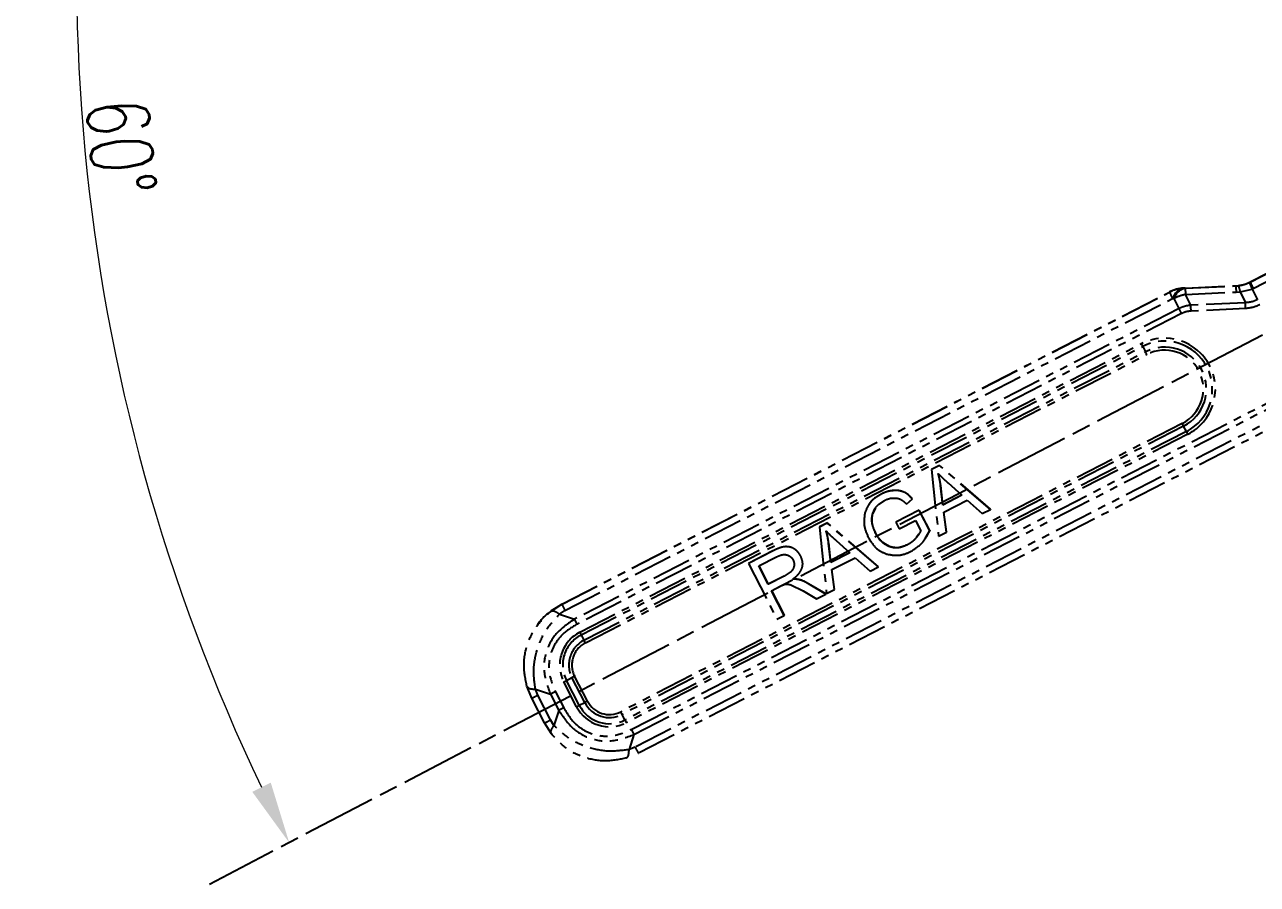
# Model space of a CAD drawing. Header units: millimetres. Extents: x 2003 to 4439, y 563 to 2285.
# Drawn here: x 3880.1 to 4078.9, y 1129.9 to 1268.5 of the extents above; entities that cross this region are included whole.
import ezdxf

# ---------------------------------------------------------------- set-up
doc = ezdxf.new("R2010")
doc.units = ezdxf.units.MM
doc.linetypes.add('AM_ISO08W050', pattern=[18, 12, -1.5, 3, -1.5])
doc.linetypes.add('PHANTOM', pattern=[12.7, 6.35, -1.27, 1.27, -1.27, 1.27, -1.27])
doc.layers.add('AM_7', color=4, linetype='AM_ISO08W050', lineweight=25)
doc.layers.add('标注', color=3, linetype='Continuous', lineweight=13)
doc.styles.add('SLDTEXTSTYLE1', font='txt.shx', dxfattribs={"width": 0.7, "bigfont": 'gbcbig.shx'})
doc.dimstyles.new('SLDDIMSTYLE12$2', dxfattribs={"dimtxt": 12, "dimasz": 10, "dimexe": 0, "dimexo": 0.0625, "dimgap": 0.875, "dimtad": 1, "dimdec": 1, "dimlfac": 1.8, "dimrnd": 1e-09, "dimzin": 12, "dimdsep": 46, "dimtxsty": 'SLDTEXTSTYLE1', "dimcen": 0.09, "dimdle": 8.16, "dimclrd": 3, "dimclre": 3, "dimadec": 0, "dimazin": 3, "dimtfac": 1, "dimtdec": 1, "dimtofl": 0, "dimtmove": 0, "dimatfit": 3, "dimfxl": 0, "dimfrac": 2, "dimtolj": 1, "dimlwd": 5, "dimlwe": 5, "dimarcsym": 0})

# ---------------------------------------------------------------- blocks, each defined once
blk = doc.blocks.new('*D59')
at = {"layer": 'Defpoints', "color": 0, "transparency": 16777216}
for p in [(3887.25, 1368.27), (3888.67, 1287.2), (4191.52, 1276.63), (4191.52, 1276.63), (3909.91, 1129.86)]:
    blk.add_point(p, dxfattribs=at)
at = {"layer": '标注', "color": 3, "linetype": 'Continuous', "lineweight": 5, "transparency": 16777216}
blk.add_arc((4191.52, 1276.63), 303.03, 165.1292, 205.6373, dxfattribs=at)
at = {"layer": '标注', "color": 3, "transparency": 16777216}
for points in [[(3897.03, 1354.86), (3900.24, 1353.95), (3901.36, 1364.02)], [(3919.81, 1146.26), (3916.83, 1144.77), (3922.79, 1136.57)]]:
    blk.add_solid(points, dxfattribs=at)
at = {"layer": '标注', "color": 0, "transparency": 16777216, "insert": (3895.67, 1248.75), "char_height": 10, "attachment_point": 5, "rotation": 275.3833, "style": 'SLDTEXTSTYLE1'}
blk.add_mtext('\\A1;60%%D', dxfattribs=at)

msp = doc.modelspace()

# ---------------------------------------------------------------- linework, layer by layer
at = {"color": 7, "linetype": 'PHANTOM', "lineweight": 25}
for p, q in [((4077.792, 1226.971), (4087.596, 1232.005)), ((4077.81, 1226.996), (4087.613, 1232.03)), ((4078.287, 1225.942), (4088.09, 1230.976)), ((4077.81, 1226.997), (4077.707, 1226.945)), ((4077.708, 1226.945), (4077.81, 1226.996)), ((4077.792, 1226.971), (4077.81, 1226.996)), ((3966.771, 1175.023), (4064.769, 1225.342)), ((3966.788, 1175.047), (4064.786, 1225.367)), ((4064.769, 1225.342), (4064.786, 1225.367)), ((4067.315, 1225.994), (4067.064, 1225.981)), ((4067.072, 1225.957), (4067.089, 1225.982)), ((4067.072, 1225.957), (4067.32, 1225.968)), ((4067.089, 1225.982), (4067.339, 1225.995)), ((4067.32, 1225.968), (4075.489, 1226.355)), ((4067.339, 1225.995), (4075.508, 1226.383)), ((4067.349, 1224.963), (4075.517, 1225.35)), ((4068.216, 1223.224), (4067.349, 1224.963)), ((4075.489, 1226.355), (4075.508, 1226.383)), ((4075.508, 1226.383), (4075.823, 1226.406)), ((4075.517, 1225.35), (4076.148, 1225.398)), ((4076.148, 1225.398), (4078.083, 1225.84)), ((4076.148, 1225.398), (4077.024, 1223.642)), ((4078.083, 1225.84), (4078.287, 1225.942)), ((4078.083, 1225.84), (4078.943, 1224.115)), ((3967.266, 1173.994), (4065.263, 1224.313)), ((4065.263, 1224.313), (4065.512, 1224.324)), ((4066.325, 1222.695), (4065.512, 1224.324)), ((4077.024, 1223.642), (4068.216, 1223.224)), ((4066.325, 1222.695), (3968.824, 1172.63)), ((4066.733, 1221.89), (3969.233, 1171.826)), ((4077.066, 1222.709), (4068.257, 1222.292)), ((3969.655, 1170.511), (4060.222, 1217.015)), ((3969.879, 1170.08), (4060.446, 1216.584)), ((3970.334, 1169.227), (4060.901, 1215.732)), ((3970.558, 1168.796), (4061.125, 1215.301)), ((3977.969, 1154.813), (4096.039, 1215.439)), ((4060.446, 1216.584), (4060.901, 1215.732)), ((3978.383, 1154.016), (4096.452, 1214.643)), ((4097.341, 1212.963), (3978.572, 1151.977)), ((4097.874, 1211.99), (3979.105, 1151.005)), ((4066.836, 1204.179), (3976.27, 1157.675)), ((4067.057, 1203.743), (3976.491, 1157.239)), ((4067.492, 1202.863), (4067.057, 1203.743)), ((4067.492, 1202.863), (3976.926, 1156.358)), ((4067.713, 1202.427), (3977.147, 1155.923)), ((4027.649, 1197.395), (4026.373, 1196.74)), ((4027.662, 1197.414), (4026.386, 1196.759)), ((4027.662, 1197.414), (4027.649, 1197.395)), ((4035.9, 1190.313), (4027.649, 1197.395)), ((4035.913, 1190.331), (4027.662, 1197.414)), ((4026.386, 1196.759), (4026.373, 1196.74)), ((4026.373, 1196.74), (4027.535, 1186.017)), ((4021.013, 1193.364), (4021, 1193.346)), ((4027.875, 1194.175), (4027.862, 1194.156)), ((4028.221, 1191.022), (4027.862, 1194.156)), ((4028.234, 1191.041), (4027.875, 1194.175)), ((4029.051, 1194.574), (4031.261, 1192.584)), ((4016.257, 1191.095), (4016.244, 1191.076)), ((4018.287, 1192.786), (4018.274, 1192.767)), ((4022.378, 1191.147), (4023.299, 1191.998)), ((4023.312, 1192.017), (4023.299, 1191.998)), ((4031.261, 1192.584), (4028.221, 1191.022)), ((4028.234, 1191.041), (4028.221, 1191.022)), ((4031.253, 1192.591), (4028.234, 1191.041)), ((4028.38, 1189.885), (4032.117, 1191.804)), ((4032.117, 1191.804), (4034.563, 1189.626)), ((4016.901, 1189.591), (4016.888, 1189.572)), ((4016.901, 1189.591), (4017.427, 1190.511)), ((4024.402, 1190.18), (4020.616, 1188.236)), ((4024.415, 1190.199), (4020.629, 1188.255)), ((4024.415, 1190.199), (4024.402, 1190.18)), ((4026.104, 1186.865), (4024.402, 1190.18)), ((4026.117, 1186.884), (4024.415, 1190.199)), ((4028.787, 1186.66), (4028.38, 1189.885)), ((4028.8, 1186.679), (4028.395, 1189.893)), ((4034.563, 1189.626), (4035.9, 1190.313)), ((4035.913, 1190.331), (4035.9, 1190.313)), ((4009.582, 1188.118), (4008.306, 1187.463)), ((4008.319, 1187.482), (4008.306, 1187.463)), ((4008.306, 1187.463), (4009.468, 1176.74)), ((4009.595, 1188.137), (4008.319, 1187.482)), ((4009.595, 1188.137), (4009.582, 1188.118)), ((4017.833, 1181.036), (4009.582, 1188.118)), ((4017.846, 1181.054), (4009.595, 1188.137)), ((4020.629, 1188.255), (4020.616, 1188.236)), ((4020.616, 1188.236), (4021.156, 1187.186)), ((4021.156, 1187.186), (4023.781, 1188.534)), ((4023.781, 1188.534), (4024.64, 1186.861)), ((4010.984, 1185.297), (4013.194, 1183.307)), ((4017.376, 1186.523), (4017.363, 1186.504)), ((4023.983, 1185.826), (4023.97, 1185.807)), ((4024.339, 1186.313), (4023.983, 1185.826)), ((4025.35, 1185.626), (4026.117, 1186.884)), ((4025.389, 1185.575), (4025.402, 1185.594)), ((4026.117, 1186.884), (4026.104, 1186.865)), ((4027.535, 1186.017), (4028.787, 1186.66)), ((4028.8, 1186.679), (4028.787, 1186.66)), ((4000.817, 1183.61), (3996.854, 1181.575)), ((4000.83, 1183.629), (3996.867, 1181.594)), ((4000.83, 1183.629), (4000.817, 1183.61)), ((4002.306, 1184.24), (4002.293, 1184.221)), ((4009.808, 1184.897), (4009.795, 1184.879)), ((4010.154, 1181.745), (4009.795, 1184.879)), ((4010.167, 1181.764), (4009.808, 1184.897)), ((4013.194, 1183.307), (4010.154, 1181.745)), ((4013.186, 1183.314), (4010.167, 1181.764)), ((4019.612, 1184.313), (4019.599, 1184.294)), ((4022.529, 1184.616), (4022.516, 1184.598)), ((3996.867, 1181.594), (3996.854, 1181.575)), ((3996.854, 1181.575), (4001.454, 1172.618)), ((3998.544, 1181.2), (4001.371, 1182.652)), ((4000.064, 1178.239), (3998.544, 1181.2)), ((4000.077, 1178.258), (3998.562, 1181.209)), ((4010.167, 1181.764), (4010.154, 1181.745)), ((4010.313, 1180.608), (4014.05, 1182.527)), ((4014.05, 1182.527), (4016.496, 1180.349)), ((4017.846, 1181.054), (4017.833, 1181.036)), ((4002.617, 1179.549), (4000.064, 1178.239)), ((4002.63, 1179.568), (4000.077, 1178.258)), ((4003.762, 1180.311), (4002.617, 1179.549)), ((4002.63, 1179.568), (4002.617, 1179.549)), ((4005.154, 1180.176), (4005.167, 1180.195)), ((4010.72, 1177.383), (4010.313, 1180.608)), ((4010.733, 1177.402), (4010.328, 1180.616)), ((4016.496, 1180.349), (4017.833, 1181.036)), ((4000.077, 1178.258), (4000.064, 1178.239)), ((4000.594, 1177.207), (4001.974, 1177.916)), ((4002.639, 1173.226), (4000.594, 1177.207)), ((4002.652, 1173.245), (4000.612, 1177.216)), ((4001.974, 1177.916), (4002.779, 1178.24)), ((4003.687, 1178.153), (4005.709, 1177.164)), ((4005.709, 1177.164), (4007.853, 1175.903)), ((4006.539, 1178.327), (4006.526, 1178.308)), ((4009.343, 1176.668), (4006.526, 1178.308)), ((4009.356, 1176.687), (4006.539, 1178.327)), ((4009.468, 1176.74), (4010.72, 1177.383)), ((4010.733, 1177.402), (4010.72, 1177.383)), ((4007.853, 1175.903), (4009.343, 1176.668)), ((4009.356, 1176.687), (4009.343, 1176.668)), ((3965.024, 1173.911), (3966.771, 1175.022)), ((3966.788, 1175.047), (3965.043, 1173.938)), ((3966.391, 1173.437), (3967.266, 1173.994)), ((3966.391, 1173.437), (3968.824, 1172.63)), ((3966.788, 1175.047), (3966.771, 1175.022)), ((4001.454, 1172.618), (4002.639, 1173.226)), ((4002.652, 1173.245), (4002.639, 1173.226)), ((3962.678, 1171.445), (3962.655, 1171.411)), ((3969.879, 1170.08), (3970.334, 1169.227)), ((3967.516, 1162.726), (3968.392, 1163.185)), ((3970.448, 1159.182), (3968.392, 1163.185)), ((3970.883, 1159.407), (3968.827, 1163.409)), ((3961.902, 1159.876), (3961.13, 1161.794)), ((3962.497, 1161.32), (3964.93, 1160.513)), ((3962.884, 1160.362), (3962.497, 1161.32)), ((3969.136, 1158.498), (3967.081, 1162.501)), ((3969.571, 1158.723), (3967.516, 1162.726)), ((3963.958, 1155.873), (3961.902, 1159.876)), ((3964.939, 1156.359), (3962.884, 1160.362)), ((3964.93, 1160.513), (3966.266, 1157.911)), ((3965.728, 1160.921), (3967.064, 1158.319)), ((3969.571, 1158.723), (3970.448, 1159.182)), ((3966.266, 1157.911), (3965.494, 1155.485)), ((3976.926, 1156.358), (3976.491, 1157.239)), ((3965.067, 1154.127), (3963.958, 1155.873)), ((3965.494, 1155.485), (3964.939, 1156.359)), ((3978.383, 1154.016), (3977.611, 1151.59)), ((3978.572, 1151.977), (3977.611, 1151.59))]:
    msp.add_line(p, q, dxfattribs=at)
for centre, radius, start, end in [((4092.694, 1233.498), 16.269, 203.65317, 207.67445), ((4067.338, 1220.339), 5.625, 92.71551, 117.17948), ((4079.671, 1231.869), 16.269, 203.65323, 207.67441), ((4067.355, 1220.364), 5.625, 92.71551, 117.17948), ((4067.567, 1223.596), 2.413, 101.84245, 162.69532), ((4067.816, 1223.606), 2.413, 101.84237, 162.69509), ((4068.688, 1218.156), 6.938, 101.13017, 117.24213), ((4087.328, 1226.025), 20.008, 180.16327, 183.04177), ((4095.496, 1226.412), 20.007, 180.16315, 183.04177), ((4063.967, 1209.721), 8.2, 297.1833, 117.18084), ((4092.713, 1233.64), 36.497, 207.09803, 207.86067), ((4063.969, 1209.723), 7.713, 297.18322, 117.18092), ((4063.979, 1209.737), 6.738, 297.18337, 117.18077), ((4028.634, 1198.675), 36.497, 27.09803, 27.86067), ((4063.98, 1209.74), 6.251, 297.18339, 117.18075), ((4033.819, 1187.164), 37.143, 26.50967, 27.26321), ((4100.728, 1219.44), 37.141, 206.50963, 207.26319), ((3972.373, 1165.219), 5.949, 117.18001, 207.18331), ((3972.374, 1165.221), 5.462, 117.18001, 207.18331), ((3972.384, 1165.235), 4.488, 117.18001, 207.18331), ((4002.145, 1187.135), 36.496, 207.09805, 207.86068), ((3938.067, 1152.171), 36.498, 27.09803, 27.86065), ((3972.386, 1165.237), 4.001, 117.18001, 207.18331), ((4000.736, 1101.152), 69.958, 117.13686, 117.53788), ((3935.173, 1224.754), 69.954, 297.13687, 297.5379), ((4002.792, 1097.149), 69.958, 117.13686, 117.53788), ((3974.44, 1161.232), 4.488, 207.18159, 297.17841), ((3974.442, 1161.234), 4.001, 207.1814, 297.1785), ((3937.229, 1220.751), 69.954, 297.13687, 297.5379), ((3974.429, 1161.216), 5.95, 207.18167, 297.17837), ((3974.431, 1161.218), 5.463, 207.18159, 297.1784), ((3943.253, 1140.661), 37.142, 26.50966, 27.2632), ((4010.163, 1172.937), 37.142, 206.50966, 207.26321)]:
    msp.add_arc(centre, radius, start, end, dxfattribs=at)
for points, knots in [([(4075.805, 1226.379), (4076.135, 1226.429), (4076.785, 1226.526), (4077.392, 1226.79), (4077.691, 1226.92)], [0, 0, 0, 0, 0.5083155, 1, 1, 1, 1]), ([(4075.823, 1226.406), (4076.153, 1226.455), (4076.801, 1226.551), (4077.409, 1226.815), (4077.708, 1226.945)], [0, 0, 0, 0, 0.50800634, 1, 1, 1, 1]), ([(4077.691, 1226.92), (4077.71, 1226.929), (4077.744, 1226.946), (4077.777, 1226.963), (4077.792, 1226.971)], [0, 0, 0, 0, 0.5601455, 1, 1, 1, 1]), ([(4077.691, 1226.92), (4077.694, 1226.862), (4077.702, 1226.747), (4077.956, 1226.142), (4078.083, 1225.84)], [0, 0, 0, 0, 0.5, 1, 1, 1, 1]), ([(4075.489, 1226.355), (4075.548, 1226.358), (4075.654, 1226.364), (4075.758, 1226.375), (4075.805, 1226.379)], [0, 0, 0, 0, 0.5576718, 1, 1, 1, 1]), ([(4075.805, 1226.379), (4075.852, 1226.336), (4075.948, 1226.248), (4076.081, 1225.681), (4076.148, 1225.398)], [0, 0, 0, 0, 0.5008043, 1, 1, 1, 1]), ([(4068.216, 1223.224), (4067.884, 1223.182), (4067.227, 1223.101), (4066.623, 1222.829), (4066.325, 1222.695)], [0, 0, 0, 0, 0.50495342, 1, 1, 1, 1]), ([(4078.943, 1224.115), (4078.642, 1223.984), (4078.03, 1223.715), (4077.363, 1223.666), (4077.024, 1223.642)], [0, 0, 0, 0, 0.4914989, 1, 1, 1, 1]), ([(4079.352, 1223.311), (4078.994, 1223.152), (4078.265, 1222.828), (4077.471, 1222.749), (4077.066, 1222.709)], [0, 0, 0, 0, 0.4902935, 1, 1, 1, 1]), ([(4068.257, 1222.292), (4067.956, 1222.26), (4067.426, 1222.204), (4066.942, 1221.985), (4066.733, 1221.89)], [0, 0, 0, 0, 0.56777287, 1, 1, 1, 1]), ([(4027.454, 1196.107), (4027.707, 1195.85), (4028.226, 1195.324), (4028.772, 1194.828), (4029.051, 1194.574)], [0, 0, 0, 0, 0.4886908, 1, 1, 1, 1]), ([(4027.862, 1194.156), (4027.809, 1194.513), (4027.713, 1195.171), (4027.535, 1195.813), (4027.454, 1196.107)], [0, 0, 0, 0, 0.54195929, 1, 1, 1, 1]), ([(4027.875, 1194.175), (4027.822, 1194.532), (4027.726, 1195.19), (4027.548, 1195.832), (4027.467, 1196.126)], [0, 0, 0, 0, 0.5419593, 1, 1, 1, 1]), ([(4021, 1193.346), (4020.493, 1193.348), (4019.541, 1193.352), (4018.678, 1192.953), (4018.274, 1192.767)], [0, 0, 0, 0, 0.5318982, 1, 1, 1, 1]), ([(4021.013, 1193.364), (4020.506, 1193.367), (4019.554, 1193.371), (4018.691, 1192.972), (4018.287, 1192.786)], [0, 0, 0, 0, 0.53189815, 1, 1, 1, 1]), ([(4023.299, 1191.998), (4022.924, 1192.389), (4022.279, 1193.062), (4021.377, 1193.262), (4021, 1193.346)], [0, 0, 0, 0, 0.5814657, 1, 1, 1, 1]), ([(4023.312, 1192.017), (4022.937, 1192.408), (4022.292, 1193.081), (4021.39, 1193.281), (4021.013, 1193.364)], [0, 0, 0, 0, 0.5814657, 1, 1, 1, 1]), ([(4018.274, 1192.767), (4017.908, 1192.555), (4017.212, 1192.153), (4016.201, 1191.185), (4015.849, 1190.29), (4015.639, 1189.755)], [0, 0, 0, 0, 0.308178, 0.5862676, 1, 1, 1, 1]), ([(4018.287, 1192.786), (4017.927, 1192.57), (4017.243, 1192.16), (4016.527, 1191.574), (4016.331, 1191.151), (4016.297, 1191.076)], [0, 0, 0, 0, 0.4764978, 0.9064737, 1, 1, 1, 1]), ([(4016.888, 1189.572), (4016.966, 1189.799), (4017.122, 1190.251), (4017.704, 1191.082), (4018.357, 1191.487), (4018.804, 1191.766)], [0, 0, 0, 0, 0.2394886, 0.4785859, 1, 1, 1, 1]), ([(4018.804, 1191.766), (4019.108, 1191.9), (4019.702, 1192.163), (4020.35, 1192.152), (4020.666, 1192.146)], [0, 0, 0, 0, 0.512975, 1, 1, 1, 1]), ([(4020.666, 1192.146), (4020.82, 1192.12), (4021.133, 1192.068), (4021.755, 1191.779), (4022.123, 1191.405), (4022.378, 1191.147)], [0, 0, 0, 0, 0.23103556, 0.46846759, 1, 1, 1, 1]), ([(4015.639, 1189.755), (4015.543, 1189.017), (4015.364, 1187.646), (4015.926, 1186.388), (4016.185, 1185.807)], [0, 0, 0, 0, 0.5381648, 1, 1, 1, 1]), ([(4017.363, 1186.504), (4017.136, 1187.027), (4016.809, 1187.782), (4016.74, 1188.852), (4016.839, 1189.335), (4016.888, 1189.572)], [0, 0, 0, 0, 0.5344662, 0.7714045, 1, 1, 1, 1]), ([(4017.376, 1186.523), (4017.114, 1187.109), (4016.674, 1188.098), (4016.835, 1189.159), (4016.901, 1189.591)], [0, 0, 0, 0, 0.5921782, 1, 1, 1, 1]), ([(4009.387, 1186.83), (4009.64, 1186.573), (4010.159, 1186.047), (4010.705, 1185.551), (4010.984, 1185.297)], [0, 0, 0, 0, 0.4886907, 1, 1, 1, 1]), ([(4009.795, 1184.879), (4009.742, 1185.236), (4009.646, 1185.894), (4009.468, 1186.536), (4009.387, 1186.83)], [0, 0, 0, 0, 0.5419592, 1, 1, 1, 1]), ([(4009.808, 1184.897), (4009.755, 1185.254), (4009.659, 1185.913), (4009.481, 1186.555), (4009.4, 1186.849)], [0, 0, 0, 0, 0.5419592, 1, 1, 1, 1]), ([(4016.185, 1185.807), (4016.61, 1185.113), (4017.342, 1183.915), (4018.614, 1183.351), (4019.148, 1183.113)], [0, 0, 0, 0, 0.5794862, 1, 1, 1, 1]), ([(4019.599, 1184.294), (4019.377, 1184.393), (4018.924, 1184.596), (4018.088, 1185.289), (4017.66, 1186.006), (4017.363, 1186.504)], [0, 0, 0, 0, 0.2264152, 0.4626215, 1, 1, 1, 1]), ([(4019.612, 1184.313), (4019.116, 1184.589), (4018.164, 1185.12), (4017.631, 1186.068), (4017.376, 1186.523)], [0, 0, 0, 0, 0.520635, 1, 1, 1, 1]), ([(4023.97, 1185.807), (4023.76, 1185.565), (4023.342, 1185.081), (4022.79, 1184.758), (4022.516, 1184.598)], [0, 0, 0, 0, 0.5020846, 1, 1, 1, 1]), ([(4023.983, 1185.826), (4023.746, 1185.556), (4023.324, 1185.075), (4022.771, 1184.756), (4022.529, 1184.616)], [0, 0, 0, 0, 0.5618251, 1, 1, 1, 1]), ([(4023.11, 1183.56), (4023.806, 1184.022), (4025.089, 1184.873), (4025.786, 1186.239), (4026.104, 1186.865)], [0, 0, 0, 0, 0.5424178, 1, 1, 1, 1]), ([(4024.64, 1186.861), (4024.577, 1186.725), (4024.401, 1186.345), (4024.138, 1186.017), (4023.97, 1185.807)], [0, 0, 0, 0, 0.3598376, 1, 1, 1, 1]), ([(4002.293, 1184.221), (4002.045, 1184.14), (4001.538, 1183.973), (4001.061, 1183.733), (4000.817, 1183.61)], [0, 0, 0, 0, 0.4889255, 1, 1, 1, 1]), ([(4002.306, 1184.24), (4002.058, 1184.159), (4001.551, 1183.992), (4001.074, 1183.752), (4000.83, 1183.629)], [0, 0, 0, 0, 0.4889255, 1, 1, 1, 1]), ([(4001.371, 1182.652), (4001.668, 1182.787), (4002.098, 1182.983), (4002.702, 1183.062), (4002.97, 1183.002), (4003.095, 1182.974)], [0, 0, 0, 0, 0.5431864, 0.7867589, 1, 1, 1, 1]), ([(4003.4, 1184.27), (4003.193, 1184.292), (4002.82, 1184.332), (4002.455, 1184.255), (4002.293, 1184.221)], [0, 0, 0, 0, 0.5575462, 1, 1, 1, 1]), ([(4004.459, 1183.79), (4004.272, 1183.919), (4003.948, 1184.145), (4003.564, 1184.233), (4003.4, 1184.27)], [0, 0, 0, 0, 0.5738958, 1, 1, 1, 1]), ([(4005.271, 1182.81), (4005.147, 1183.02), (4004.927, 1183.39), (4004.601, 1183.669), (4004.459, 1183.79)], [0, 0, 0, 0, 0.5655054, 1, 1, 1, 1]), ([(4019.148, 1183.113), (4019.885, 1182.981), (4021.256, 1182.736), (4022.524, 1183.3), (4023.11, 1183.56)], [0, 0, 0, 0, 0.53725916, 1, 1, 1, 1]), ([(4022.516, 1184.598), (4022.022, 1184.391), (4021.305, 1184.091), (4020.284, 1184.092), (4019.826, 1184.227), (4019.599, 1184.294)], [0, 0, 0, 0, 0.5264104, 0.7642346, 1, 1, 1, 1]), ([(4022.529, 1184.616), (4021.973, 1184.379), (4021.021, 1183.973), (4020.026, 1184.213), (4019.612, 1184.313)], [0, 0, 0, 0, 0.5837878, 1, 1, 1, 1]), ([(4003.095, 1182.974), (4003.296, 1182.887), (4003.593, 1182.758), (4003.894, 1182.449), (4003.999, 1182.268), (4004.053, 1182.177)], [0, 0, 0, 0, 0.508701, 0.7517829, 1, 1, 1, 1]), ([(4004.208, 1181.184), (4004.167, 1181.021), (4004.087, 1180.695), (4003.87, 1180.439), (4003.762, 1180.311)], [0, 0, 0, 0, 0.50112496, 1, 1, 1, 1]), ([(4004.006, 1179.067), (4004.267, 1179.268), (4004.749, 1179.64), (4005.29, 1180.319), (4005.609, 1181.08), (4005.636, 1181.959), (4005.397, 1182.517), (4005.271, 1182.81)], [0, 0, 0, 0, 0.2248507, 0.4169148, 0.5876668, 0.7832367, 1, 1, 1, 1]), ([(4004.053, 1182.177), (4004.12, 1182.018), (4004.254, 1181.699), (4004.223, 1181.356), (4004.208, 1181.184)], [0, 0, 0, 0, 0.5017512, 1, 1, 1, 1]), ([(4006.526, 1178.308), (4006.028, 1178.584), (4005.236, 1179.022), (4004.339, 1179.055), (4004.006, 1179.067)], [0, 0, 0, 0, 0.628575, 1, 1, 1, 1]), ([(4006.539, 1178.327), (4006.041, 1178.603), (4005.249, 1179.041), (4004.352, 1179.074), (4004.019, 1179.086)], [0, 0, 0, 0, 0.628575, 1, 1, 1, 1]), ([(4002.779, 1178.24), (4002.906, 1178.251), (4003.213, 1178.276), (4003.512, 1178.198), (4003.687, 1178.153)], [0, 0, 0, 0, 0.4142729, 1, 1, 1, 1]), ([(3961.13, 1161.794), (3960.9, 1162.903), (3960.442, 1165.113), (3961.052, 1168.499), (3962.529, 1171.608), (3964.19, 1173.141), (3965.024, 1173.911)], [0, 0, 0, 0, 0.2509207, 0.5000162, 0.7490448, 1, 1, 1, 1]), ([(3962.497, 1161.32), (3962.349, 1162.401), (3962.055, 1164.554), (3962.732, 1167.916), (3964.142, 1171.049), (3965.64, 1172.639), (3966.391, 1173.437)], [0, 0, 0, 0, 0.2509209, 0.5000162, 0.7490448, 1, 1, 1, 1]), ([(3965.043, 1173.938), (3964.133, 1173.222), (3963.205, 1172.492), (3962.696, 1171.459), (3962.686, 1171.44)], [0, 0, 0, 0, 0.9811751, 1, 1, 1, 1]), ([(3965.024, 1173.911), (3965.172, 1173.954), (3965.468, 1174.041), (3966.083, 1173.638), (3966.391, 1173.437)], [0, 0, 0, 0, 0.5000005, 1, 1, 1, 1]), ([(3968.824, 1172.63), (3967.756, 1171.91), (3965.777, 1170.575), (3964.078, 1167.455), (3963.654, 1163.939), (3964.484, 1161.711), (3964.93, 1160.513)], [0, 0, 0, 0, 0.2702915, 0.5008839, 0.7316205, 1, 1, 1, 1]), ([(3969.233, 1171.826), (3968.463, 1171.36), (3967.031, 1170.494), (3965.525, 1168.59), (3964.67, 1166.361), (3964.587, 1163.659), (3965.328, 1161.88), (3965.728, 1160.921)], [0, 0, 0, 0, 0.2085412, 0.3881399, 0.5544367, 0.759769, 1, 1, 1, 1]), ([(3961.13, 1161.794), (3961.22, 1161.662), (3961.402, 1161.397), (3962.13, 1161.346), (3962.497, 1161.32)], [0, 0, 0, 0, 0.49686735, 1, 1, 1, 1]), ([(3966.266, 1157.911), (3966.986, 1156.842), (3968.321, 1154.862), (3971.443, 1153.163), (3974.959, 1152.741), (3977.186, 1153.571), (3978.383, 1154.016)], [0, 0, 0, 0, 0.2705363, 0.5011773, 0.7319034, 1, 1, 1, 1]), ([(3967.064, 1158.319), (3967.53, 1157.549), (3968.397, 1156.115), (3970.302, 1154.61), (3972.533, 1153.755), (3975.233, 1153.673), (3977.011, 1154.414), (3977.969, 1154.813)], [0, 0, 0, 0, 0.20872371, 0.38836947, 0.55468562, 0.75997191, 1, 1, 1, 1]), ([(3965.067, 1154.127), (3965.015, 1154.273), (3964.911, 1154.565), (3965.3, 1155.178), (3965.494, 1155.485)], [0, 0, 0, 0, 0.50000085, 1, 1, 1, 1]), ([(3977.611, 1151.59), (3976.526, 1151.441), (3974.363, 1151.145), (3970.997, 1151.822), (3967.868, 1153.233), (3966.287, 1154.733), (3965.494, 1155.485)], [0, 0, 0, 0, 0.2509467, 0.4999847, 0.7490684, 1, 1, 1, 1]), ([(3977.185, 1150.231), (3976.074, 1150.001), (3973.86, 1149.543), (3970.473, 1150.153), (3967.365, 1151.63), (3965.835, 1153.292), (3965.067, 1154.127)], [0, 0, 0, 0, 0.2509467, 0.4999848, 0.7490685, 1, 1, 1, 1]), ([(3977.185, 1150.232), (3977.308, 1150.32), (3977.556, 1150.499), (3977.592, 1151.225), (3977.611, 1151.59)], [0, 0, 0, 0, 0.4968674, 1, 1, 1, 1])]:
    msp.add_open_spline(points, degree=3, knots=knots, dxfattribs=at)
for points in [[(4068.257, 1222.292), (4068.253, 1222.383), (4068.244, 1222.565), (4068.233, 1222.822), (4068.223, 1223.052), (4068.218, 1223.167), (4068.216, 1223.224)], [(4077.066, 1222.709), (4077.061, 1222.8), (4077.053, 1222.983), (4077.041, 1223.24), (4077.031, 1223.47), (4077.027, 1223.584), (4077.024, 1223.642)], [(4066.733, 1221.89), (4066.693, 1221.968), (4066.614, 1222.123), (4066.502, 1222.342), (4066.401, 1222.541), (4066.35, 1222.644), (4066.325, 1222.695)], [(3966.771, 1175.023), (3966.791, 1174.972), (3966.83, 1174.872), (3967.121, 1174.286), (3967.266, 1173.994)], [(3969.233, 1171.826), (3969.193, 1171.903), (3969.114, 1172.058), (3969.002, 1172.278), (3968.901, 1172.477), (3968.85, 1172.579), (3968.824, 1172.63)], [(3961.902, 1159.876), (3961.944, 1159.894), (3962.027, 1159.93), (3962.598, 1160.218), (3962.884, 1160.362)], [(3965.728, 1160.921), (3965.65, 1160.881), (3965.496, 1160.802), (3965.277, 1160.69), (3965.08, 1160.59), (3964.98, 1160.539), (3964.93, 1160.513)], [(3967.064, 1158.319), (3966.987, 1158.279), (3966.832, 1158.2), (3966.614, 1158.088), (3966.416, 1157.988), (3966.316, 1157.937), (3966.266, 1157.911)], [(3963.958, 1155.873), (3963.999, 1155.891), (3964.082, 1155.927), (3964.654, 1156.215), (3964.939, 1156.359)], [(3977.969, 1154.813), (3978.009, 1154.736), (3978.089, 1154.581), (3978.202, 1154.363), (3978.304, 1154.166), (3978.357, 1154.066), (3978.383, 1154.016)], [(3978.572, 1151.977), (3978.723, 1151.693), (3979.025, 1151.124), (3979.078, 1151.044), (3979.105, 1151.005)]]:
    msp.add_open_spline(points, degree=3, dxfattribs=at)
at = {"layer": 'AM_7'}
msp.add_line((4191.518, 1276.631), (3909.905, 1129.856), dxfattribs=at)

# ---------------------------------------------------------------- dimensions: what is measured, and where the dimension line sits
at = {"layer": '标注'}
dim = msp.add_angular_dim_2l(base=(3888.67, 1287.198), line1=((4191.518, 1276.631), (3887.25, 1368.272)), line2=((4191.518, 1276.631), (3909.905, 1129.856)), text='60%%D', dimstyle='SLDDIMSTYLE12$2', override={"dimtxt": 10, "dimadec": 3, "dimtdec": 3, "dimtzin": 0}, dxfattribs=at)
dim.commit()
dim.dimension.update_dxf_attribs({"geometry": '*D59', "text_midpoint": (3895.672, 1248.752)})

doc.saveas('drawing.dxf')
